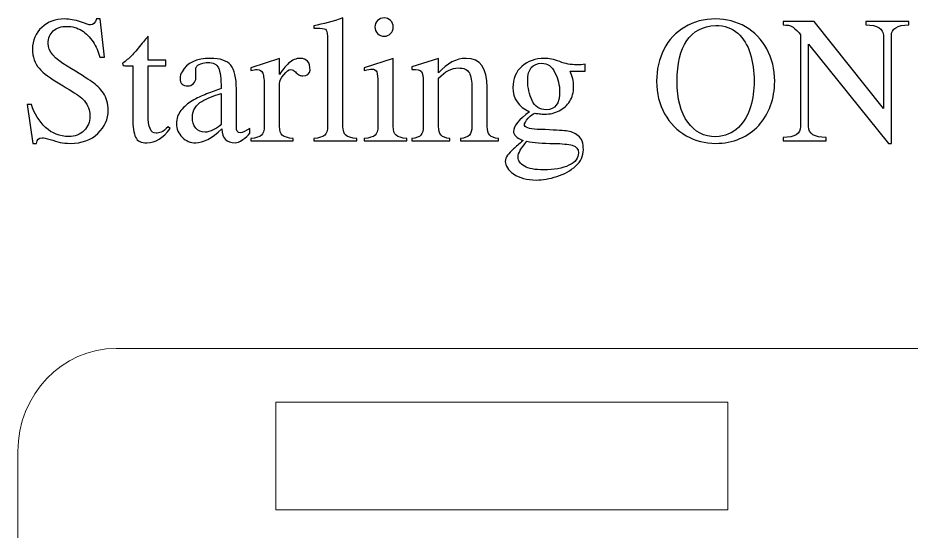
# Model space of a CAD drawing. Header units: inches. Extents: x -3.38 to 3.4, y -1.34 to 5.52.
# Drawn here: x -3.383 to -1.749, y 4.577 to 5.516 of the extents above; entities that cross this region are included whole.
import ezdxf

# ---------------------------------------------------------------- set-up
doc = ezdxf.new("R2010")
doc.units = ezdxf.units.IN
doc.header["$MEASUREMENT"] = 0
doc.layers.add('Layer 1', color=7, linetype='Continuous')

msp = doc.modelspace()

# ---------------------------------------------------------------- linework, layer by layer
at = {"layer": 'Layer 1', "lineweight": 5}
msp.add_lwpolyline([(-2.911, 4.6159), (-2.0842, 4.6159), (-2.0842, 4.8127), (-2.911, 4.8127), (-2.911, 4.6159)], close=True, dxfattribs=at)
at = {"layer": 'Layer 1'}
for points, knots in [([(-3.3661, 5.357), (-3.3661, 5.357), (-3.3587, 5.357), (-3.3587, 5.357), (-3.3587, 5.357), (-3.3532, 5.3403), (-3.3446, 5.3263), (-3.3327, 5.3152), (-3.3327, 5.3152), (-3.3209, 5.3041), (-3.3067, 5.2985), (-3.2901, 5.2985), (-3.2901, 5.2985), (-3.279, 5.2985), (-3.2698, 5.3021), (-3.2624, 5.3092), (-3.2624, 5.3092), (-3.2552, 5.3163), (-3.2515, 5.3251), (-3.2515, 5.3355), (-3.2515, 5.3355), (-3.2515, 5.3396), (-3.2521, 5.3436), (-3.2531, 5.3475), (-3.2531, 5.3475), (-3.256, 5.3574), (-3.2614, 5.3653), (-3.2694, 5.3712), (-3.2694, 5.3712), (-3.2773, 5.3771), (-3.2897, 5.385), (-3.3067, 5.3948), (-3.3067, 5.3948), (-3.3237, 5.4047), (-3.3363, 5.4142), (-3.3444, 5.4233), (-3.3444, 5.4233), (-3.3525, 5.4325), (-3.3566, 5.4442), (-3.3566, 5.4584), (-3.3566, 5.4584), (-3.3566, 5.4746), (-3.351, 5.4878), (-3.3398, 5.4981), (-3.3398, 5.4981), (-3.3286, 5.5083), (-3.3147, 5.5135), (-3.2981, 5.5135), (-3.2981, 5.5135), (-3.2888, 5.5135), (-3.279, 5.5117), (-3.2687, 5.508), (-3.2687, 5.508), (-3.2584, 5.5044), (-3.2523, 5.5026), (-3.2506, 5.5026), (-3.2506, 5.5026), (-3.2456, 5.5026), (-3.2419, 5.5062), (-3.2396, 5.5135), (-3.2396, 5.5135), (-3.2396, 5.5135), (-3.2326, 5.5135), (-3.2326, 5.5135), (-3.2326, 5.5135), (-3.2326, 5.5135), (-3.225, 5.4435), (-3.225, 5.4435), (-3.225, 5.4435), (-3.225, 5.4435), (-3.2336, 5.4435), (-3.2336, 5.4435), (-3.2336, 5.4435), (-3.236, 5.4538), (-3.2401, 5.4632), (-3.2458, 5.4718), (-3.2458, 5.4718), (-3.2515, 5.4805), (-3.2584, 5.4874), (-3.2666, 5.4924), (-3.2666, 5.4924), (-3.2747, 5.4975), (-3.2837, 5.5), (-3.2935, 5.5), (-3.2935, 5.5), (-3.3039, 5.5), (-3.3124, 5.4973), (-3.3186, 5.4918), (-3.3186, 5.4918), (-3.3249, 5.4863), (-3.3281, 5.4785), (-3.3281, 5.4685), (-3.3281, 5.4685), (-3.3281, 5.4546), (-3.3164, 5.4408), (-3.293, 5.427), (-3.293, 5.427), (-3.2712, 5.4138), (-3.2562, 5.4043), (-3.248, 5.3988), (-3.248, 5.3988), (-3.2399, 5.3933), (-3.2329, 5.3863), (-3.2269, 5.3778), (-3.2269, 5.3778), (-3.221, 5.3693), (-3.2181, 5.3589), (-3.2181, 5.3466), (-3.2181, 5.3466), (-3.2181, 5.3303), (-3.2244, 5.3163), (-3.2369, 5.3042), (-3.2369, 5.3042), (-3.2494, 5.2921), (-3.2664, 5.286), (-3.2876, 5.286), (-3.2876, 5.286), (-3.2944, 5.286), (-3.3005, 5.2867), (-3.3059, 5.2879), (-3.3059, 5.2879), (-3.3112, 5.2893), (-3.3174, 5.291), (-3.3243, 5.2932), (-3.3243, 5.2932), (-3.3313, 5.2953), (-3.3362, 5.2964), (-3.3391, 5.2964), (-3.3391, 5.2964), (-3.345, 5.2964), (-3.3484, 5.293), (-3.3491, 5.286), (-3.3491, 5.286), (-3.3491, 5.286), (-3.3561, 5.286), (-3.3561, 5.286), (-3.3561, 5.286), (-3.3561, 5.286), (-3.3661, 5.357), (-3.3661, 5.357)], [0, 0, 0, 0, 0.028571, 0.028571, 0.028571, 0.028571, 0.057143, 0.057143, 0.057143, 0.057143, 0.085714, 0.085714, 0.085714, 0.085714, 0.114286, 0.114286, 0.114286, 0.114286, 0.142857, 0.142857, 0.142857, 0.142857, 0.171429, 0.171429, 0.171429, 0.171429, 0.2, 0.2, 0.2, 0.2, 0.228571, 0.228571, 0.228571, 0.228571, 0.257143, 0.257143, 0.257143, 0.257143, 0.285714, 0.285714, 0.285714, 0.285714, 0.314286, 0.314286, 0.314286, 0.314286, 0.342857, 0.342857, 0.342857, 0.342857, 0.371429, 0.371429, 0.371429, 0.371429, 0.4, 0.4, 0.4, 0.4, 0.428571, 0.428571, 0.428571, 0.428571, 0.457143, 0.457143, 0.457143, 0.457143, 0.485714, 0.485714, 0.485714, 0.485714, 0.514286, 0.514286, 0.514286, 0.514286, 0.542857, 0.542857, 0.542857, 0.542857, 0.571429, 0.571429, 0.571429, 0.571429, 0.6, 0.6, 0.6, 0.6, 0.628571, 0.628571, 0.628571, 0.628571, 0.657143, 0.657143, 0.657143, 0.657143, 0.685714, 0.685714, 0.685714, 0.685714, 0.714286, 0.714286, 0.714286, 0.714286, 0.742857, 0.742857, 0.742857, 0.742857, 0.771429, 0.771429, 0.771429, 0.771429, 0.8, 0.8, 0.8, 0.8, 0.828571, 0.828571, 0.828571, 0.828571, 0.857143, 0.857143, 0.857143, 0.857143, 0.885714, 0.885714, 0.885714, 0.885714, 0.914286, 0.914286, 0.914286, 0.914286, 0.942857, 0.942857, 0.942857, 0.942857, 0.971429, 0.971429, 0.971429, 0.971429, 1, 1, 1, 1]), ([(-2.8165, 5.4756), (-2.8165, 5.4851), (-2.8173, 5.491), (-2.8189, 5.4933), (-2.8189, 5.4933), (-2.8204, 5.4954), (-2.8243, 5.4966), (-2.8305, 5.4966), (-2.8305, 5.4966), (-2.8305, 5.4966), (-2.842, 5.4966), (-2.842, 5.4966), (-2.842, 5.4966), (-2.842, 5.4966), (-2.842, 5.501), (-2.842, 5.501), (-2.842, 5.501), (-2.8249, 5.5043), (-2.8071, 5.5091), (-2.7884, 5.5155), (-2.7884, 5.5155), (-2.7884, 5.5155), (-2.7884, 5.317), (-2.7884, 5.317), (-2.7884, 5.317), (-2.7884, 5.3095), (-2.7867, 5.3042), (-2.7833, 5.3009), (-2.7833, 5.3009), (-2.7798, 5.2978), (-2.773, 5.2958), (-2.763, 5.295), (-2.763, 5.295), (-2.763, 5.295), (-2.763, 5.2905), (-2.763, 5.2905), (-2.763, 5.2905), (-2.763, 5.2905), (-2.842, 5.2905), (-2.842, 5.2905), (-2.842, 5.2905), (-2.842, 5.2905), (-2.842, 5.295), (-2.842, 5.295), (-2.842, 5.295), (-2.832, 5.2958), (-2.8253, 5.2978), (-2.8218, 5.3009), (-2.8218, 5.3009), (-2.8183, 5.3042), (-2.8165, 5.3095), (-2.8165, 5.317), (-2.8165, 5.317), (-2.8165, 5.317), (-2.8165, 5.4756), (-2.8165, 5.4756)], [0, 0, 0, 0, 0.071429, 0.071429, 0.071429, 0.071429, 0.142857, 0.142857, 0.142857, 0.142857, 0.214286, 0.214286, 0.214286, 0.214286, 0.285714, 0.285714, 0.285714, 0.285714, 0.357143, 0.357143, 0.357143, 0.357143, 0.428571, 0.428571, 0.428571, 0.428571, 0.5, 0.5, 0.5, 0.5, 0.571429, 0.571429, 0.571429, 0.571429, 0.642857, 0.642857, 0.642857, 0.642857, 0.714286, 0.714286, 0.714286, 0.714286, 0.785714, 0.785714, 0.785714, 0.785714, 0.857143, 0.857143, 0.857143, 0.857143, 0.928571, 0.928571, 0.928571, 0.928571, 1, 1, 1, 1]), ([(-2.7299, 5.4985), (-2.7299, 5.5033), (-2.7283, 5.5073), (-2.725, 5.5106), (-2.725, 5.5106), (-2.7217, 5.5138), (-2.7177, 5.5155), (-2.7129, 5.5155), (-2.7129, 5.5155), (-2.7084, 5.5155), (-2.7045, 5.5138), (-2.7013, 5.5106), (-2.7013, 5.5106), (-2.698, 5.5073), (-2.6964, 5.5033), (-2.6964, 5.4985), (-2.6964, 5.4985), (-2.6964, 5.4939), (-2.698, 5.49), (-2.7013, 5.4868), (-2.7013, 5.4868), (-2.7045, 5.4836), (-2.7084, 5.482), (-2.7129, 5.482), (-2.7129, 5.482), (-2.7177, 5.482), (-2.7217, 5.4837), (-2.725, 5.4868), (-2.725, 5.4868), (-2.7283, 5.4901), (-2.7299, 5.494), (-2.7299, 5.4985)], [0, 0, 0, 0, 0.125, 0.125, 0.125, 0.125, 0.25, 0.25, 0.25, 0.25, 0.375, 0.375, 0.375, 0.375, 0.5, 0.5, 0.5, 0.5, 0.625, 0.625, 0.625, 0.625, 0.75, 0.75, 0.75, 0.75, 0.875, 0.875, 0.875, 0.875, 1, 1, 1, 1]), ([(-1.9983, 5.3995), (-1.9983, 5.3836), (-2.0008, 5.3688), (-2.0059, 5.355), (-2.0059, 5.355), (-2.0109, 5.3412), (-2.0182, 5.3292), (-2.0276, 5.3188), (-2.0276, 5.3188), (-2.0371, 5.3085), (-2.0486, 5.3004), (-2.062, 5.2947), (-2.062, 5.2947), (-2.0754, 5.2889), (-2.0902, 5.286), (-2.1063, 5.286), (-2.1063, 5.286), (-2.1256, 5.286), (-2.1435, 5.2907), (-2.1602, 5.3001), (-2.1602, 5.3001), (-2.1768, 5.3095), (-2.1899, 5.3228), (-2.1997, 5.34), (-2.1997, 5.34), (-2.2094, 5.3573), (-2.2144, 5.3771), (-2.2144, 5.3995), (-2.2144, 5.3995), (-2.2144, 5.4211), (-2.2099, 5.4405), (-2.201, 5.4579), (-2.201, 5.4579), (-2.1921, 5.4753), (-2.1794, 5.4889), (-2.163, 5.4988), (-2.163, 5.4988), (-2.1466, 5.5086), (-2.1277, 5.5135), (-2.1063, 5.5135), (-2.1063, 5.5135), (-2.0864, 5.5135), (-2.0683, 5.5088), (-2.0518, 5.4992), (-2.0518, 5.4992), (-2.0354, 5.4896), (-2.0223, 5.4762), (-2.0127, 5.4588), (-2.0127, 5.4588), (-2.0031, 5.4414), (-1.9983, 5.4217), (-1.9983, 5.3995)], [0, 0, 0, 0, 0.076923, 0.076923, 0.076923, 0.076923, 0.153846, 0.153846, 0.153846, 0.153846, 0.230769, 0.230769, 0.230769, 0.230769, 0.307692, 0.307692, 0.307692, 0.307692, 0.384615, 0.384615, 0.384615, 0.384615, 0.461538, 0.461538, 0.461538, 0.461538, 0.538462, 0.538462, 0.538462, 0.538462, 0.615385, 0.615385, 0.615385, 0.615385, 0.692308, 0.692308, 0.692308, 0.692308, 0.769231, 0.769231, 0.769231, 0.769231, 0.846154, 0.846154, 0.846154, 0.846154, 0.923077, 0.923077, 0.923077, 0.923077, 1, 1, 1, 1]), ([(-2.1769, 5.3995), (-2.1769, 5.3675), (-2.1704, 5.3426), (-2.1574, 5.3248), (-2.1574, 5.3248), (-2.1445, 5.3068), (-2.1274, 5.2979), (-2.1063, 5.2979), (-2.1063, 5.2979), (-2.0891, 5.2992), (-2.0753, 5.3049), (-2.0647, 5.3153), (-2.0647, 5.3153), (-2.0542, 5.3256), (-2.0468, 5.3382), (-2.0424, 5.3531), (-2.0424, 5.3531), (-2.038, 5.368), (-2.0359, 5.3835), (-2.0359, 5.3995), (-2.0359, 5.3995), (-2.0359, 5.4179), (-2.0383, 5.4348), (-2.043, 5.4503), (-2.043, 5.4503), (-2.0478, 5.4657), (-2.0554, 5.4781), (-2.0659, 5.4875), (-2.0659, 5.4875), (-2.0765, 5.4968), (-2.0899, 5.5016), (-2.1063, 5.5016), (-2.1063, 5.5016), (-2.1534, 5.4987), (-2.1769, 5.4646), (-2.1769, 5.3995)], [0, 0, 0, 0, 0.111111, 0.111111, 0.111111, 0.111111, 0.222222, 0.222222, 0.222222, 0.222222, 0.333333, 0.333333, 0.333333, 0.333333, 0.444444, 0.444444, 0.444444, 0.444444, 0.555556, 0.555556, 0.555556, 0.555556, 0.666667, 0.666667, 0.666667, 0.666667, 0.777778, 0.777778, 0.777778, 0.777778, 0.888889, 0.888889, 0.888889, 0.888889, 1, 1, 1, 1]), ([(-1.7848, 5.286), (-1.7848, 5.286), (-1.7898, 5.286), (-1.7898, 5.286), (-1.7898, 5.286), (-1.7898, 5.286), (-1.9363, 5.4676), (-1.9363, 5.4676), (-1.9363, 5.4676), (-1.9363, 5.4676), (-1.9363, 5.3169), (-1.9363, 5.3169), (-1.9363, 5.3169), (-1.9363, 5.3036), (-1.9256, 5.2969), (-1.9043, 5.2969), (-1.9043, 5.2969), (-1.9043, 5.2969), (-1.9043, 5.2905), (-1.9043, 5.2905), (-1.9043, 5.2905), (-1.9043, 5.2905), (-1.9829, 5.2905), (-1.9829, 5.2905), (-1.9829, 5.2905), (-1.9829, 5.2905), (-1.9829, 5.2969), (-1.9829, 5.2969), (-1.9829, 5.2969), (-1.9615, 5.2969), (-1.9509, 5.3036), (-1.9509, 5.3169), (-1.9509, 5.3169), (-1.9509, 5.3169), (-1.9509, 5.4845), (-1.9509, 5.4845), (-1.9509, 5.4845), (-1.9509, 5.4845), (-1.9534, 5.4881), (-1.9534, 5.4881), (-1.9534, 5.4881), (-1.9592, 5.4943), (-1.9637, 5.4983), (-1.9668, 5.5), (-1.9668, 5.5), (-1.9699, 5.5018), (-1.9753, 5.5026), (-1.9829, 5.5026), (-1.9829, 5.5026), (-1.9829, 5.5026), (-1.9829, 5.509), (-1.9829, 5.509), (-1.9829, 5.509), (-1.9829, 5.509), (-1.9263, 5.509), (-1.9263, 5.509), (-1.9263, 5.509), (-1.9263, 5.509), (-1.7994, 5.3499), (-1.7994, 5.3499), (-1.7994, 5.3499), (-1.7994, 5.3499), (-1.7994, 5.4826), (-1.7994, 5.4826), (-1.7994, 5.4826), (-1.7994, 5.4959), (-1.81, 5.5026), (-1.8314, 5.5026), (-1.8314, 5.5026), (-1.8314, 5.5026), (-1.8314, 5.509), (-1.8314, 5.509), (-1.8314, 5.509), (-1.8314, 5.509), (-1.7528, 5.509), (-1.7528, 5.509), (-1.7528, 5.509), (-1.7528, 5.509), (-1.7528, 5.5026), (-1.7528, 5.5026), (-1.7528, 5.5026), (-1.7741, 5.5026), (-1.7848, 5.4959), (-1.7848, 5.4826), (-1.7848, 5.4826), (-1.7848, 5.4826), (-1.7848, 5.286), (-1.7848, 5.286)], [0, 0, 0, 0, 0.045455, 0.045455, 0.045455, 0.045455, 0.090909, 0.090909, 0.090909, 0.090909, 0.136364, 0.136364, 0.136364, 0.136364, 0.181818, 0.181818, 0.181818, 0.181818, 0.227273, 0.227273, 0.227273, 0.227273, 0.272727, 0.272727, 0.272727, 0.272727, 0.318182, 0.318182, 0.318182, 0.318182, 0.363636, 0.363636, 0.363636, 0.363636, 0.409091, 0.409091, 0.409091, 0.409091, 0.454545, 0.454545, 0.454545, 0.454545, 0.5, 0.5, 0.5, 0.5, 0.545455, 0.545455, 0.545455, 0.545455, 0.590909, 0.590909, 0.590909, 0.590909, 0.636364, 0.636364, 0.636364, 0.636364, 0.681818, 0.681818, 0.681818, 0.681818, 0.727273, 0.727273, 0.727273, 0.727273, 0.772727, 0.772727, 0.772727, 0.772727, 0.818182, 0.818182, 0.818182, 0.818182, 0.863636, 0.863636, 0.863636, 0.863636, 0.909091, 0.909091, 0.909091, 0.909091, 0.954545, 0.954545, 0.954545, 0.954545, 1, 1, 1, 1]), ([(-3.1451, 5.3385), (-3.1451, 5.3158), (-3.1403, 5.3045), (-3.1306, 5.3045), (-3.1306, 5.3045), (-3.1274, 5.3045), (-3.1242, 5.3052), (-3.1212, 5.3065), (-3.1212, 5.3065), (-3.1174, 5.3079), (-3.1132, 5.3113), (-3.1086, 5.3165), (-3.1086, 5.3165), (-3.1086, 5.3165), (-3.1046, 5.313), (-3.1046, 5.313), (-3.1046, 5.313), (-3.1177, 5.2957), (-3.1319, 5.287), (-3.1471, 5.287), (-3.1471, 5.287), (-3.1577, 5.287), (-3.1647, 5.2904), (-3.168, 5.2972), (-3.168, 5.2972), (-3.1714, 5.3039), (-3.1731, 5.3158), (-3.1731, 5.333), (-3.1731, 5.333), (-3.1731, 5.333), (-3.1731, 5.4279), (-3.1731, 5.4279), (-3.1731, 5.4279), (-3.1731, 5.4279), (-3.1831, 5.4279), (-3.1831, 5.4279), (-3.1831, 5.4279), (-3.187, 5.4279), (-3.1894, 5.4281), (-3.1904, 5.4285), (-3.1904, 5.4285), (-3.1912, 5.4289), (-3.1917, 5.4303), (-3.1917, 5.4324), (-3.1917, 5.4324), (-3.1857, 5.4368), (-3.1804, 5.4413), (-3.1755, 5.4463), (-3.1755, 5.4463), (-3.1707, 5.4511), (-3.1649, 5.4578), (-3.1581, 5.4662), (-3.1581, 5.4662), (-3.1514, 5.4745), (-3.1469, 5.4798), (-3.1451, 5.482), (-3.1451, 5.482), (-3.1451, 5.482), (-3.1451, 5.4384), (-3.1451, 5.4384), (-3.1451, 5.4384), (-3.1451, 5.4384), (-3.1126, 5.4384), (-3.1126, 5.4384), (-3.1126, 5.4384), (-3.1126, 5.4384), (-3.1126, 5.4279), (-3.1126, 5.4279), (-3.1126, 5.4279), (-3.1126, 5.4279), (-3.1451, 5.4279), (-3.1451, 5.4279), (-3.1451, 5.4279), (-3.1451, 5.4279), (-3.1451, 5.3385), (-3.1451, 5.3385)], [0, 0, 0, 0, 0.052632, 0.052632, 0.052632, 0.052632, 0.105263, 0.105263, 0.105263, 0.105263, 0.157895, 0.157895, 0.157895, 0.157895, 0.210526, 0.210526, 0.210526, 0.210526, 0.263158, 0.263158, 0.263158, 0.263158, 0.315789, 0.315789, 0.315789, 0.315789, 0.368421, 0.368421, 0.368421, 0.368421, 0.421053, 0.421053, 0.421053, 0.421053, 0.473684, 0.473684, 0.473684, 0.473684, 0.526316, 0.526316, 0.526316, 0.526316, 0.578947, 0.578947, 0.578947, 0.578947, 0.631579, 0.631579, 0.631579, 0.631579, 0.684211, 0.684211, 0.684211, 0.684211, 0.736842, 0.736842, 0.736842, 0.736842, 0.789474, 0.789474, 0.789474, 0.789474, 0.842105, 0.842105, 0.842105, 0.842105, 0.894737, 0.894737, 0.894737, 0.894737, 0.947368, 0.947368, 0.947368, 0.947368, 1, 1, 1, 1]), ([(-2.9835, 5.316), (-2.9835, 5.309), (-2.9812, 5.3055), (-2.9764, 5.3055), (-2.9764, 5.3055), (-2.9719, 5.3055), (-2.9661, 5.3082), (-2.959, 5.3134), (-2.959, 5.3134), (-2.959, 5.3134), (-2.959, 5.3046), (-2.959, 5.3046), (-2.959, 5.3046), (-2.9622, 5.3008), (-2.9664, 5.2968), (-2.9719, 5.2929), (-2.9719, 5.2929), (-2.9773, 5.289), (-2.982, 5.287), (-2.986, 5.287), (-2.986, 5.287), (-3.0014, 5.287), (-3.0094, 5.2955), (-3.01, 5.3125), (-3.01, 5.3125), (-3.0284, 5.2955), (-3.0444, 5.287), (-3.058, 5.287), (-3.058, 5.287), (-3.0677, 5.287), (-3.0759, 5.2904), (-3.0828, 5.2973), (-3.0828, 5.2973), (-3.0896, 5.3041), (-3.093, 5.3123), (-3.093, 5.322), (-3.093, 5.322), (-3.093, 5.3313), (-3.0904, 5.3393), (-3.0849, 5.3463), (-3.0849, 5.3463), (-3.0794, 5.3533), (-3.0725, 5.3592), (-3.0643, 5.3639), (-3.0643, 5.3639), (-3.0559, 5.3687), (-3.0472, 5.3728), (-3.0379, 5.3764), (-3.0379, 5.3764), (-3.0286, 5.3799), (-3.0199, 5.3833), (-3.0115, 5.3865), (-3.0115, 5.3865), (-3.0115, 5.4047), (-3.0131, 5.4172), (-3.0162, 5.4239), (-3.0162, 5.4239), (-3.0193, 5.4307), (-3.0257, 5.4341), (-3.0356, 5.4341), (-3.0356, 5.4341), (-3.0396, 5.4341), (-3.0439, 5.4333), (-3.0483, 5.4317), (-3.0483, 5.4317), (-3.0527, 5.4301), (-3.0556, 5.4278), (-3.057, 5.425), (-3.057, 5.425), (-3.0577, 5.4241), (-3.058, 5.4221), (-3.058, 5.419), (-3.058, 5.419), (-3.058, 5.4178), (-3.0579, 5.4156), (-3.0578, 5.4126), (-3.0578, 5.4126), (-3.0576, 5.4096), (-3.0575, 5.4072), (-3.0575, 5.4055), (-3.0575, 5.4055), (-3.0575, 5.4018), (-3.059, 5.3984), (-3.062, 5.3954), (-3.062, 5.3954), (-3.0649, 5.3924), (-3.0684, 5.391), (-3.0721, 5.391), (-3.0721, 5.391), (-3.0817, 5.391), (-3.0864, 5.3955), (-3.0864, 5.4045), (-3.0864, 5.4045), (-3.0864, 5.4092), (-3.0854, 5.4133), (-3.083, 5.417), (-3.083, 5.417), (-3.0743, 5.4333), (-3.0569, 5.4415), (-3.031, 5.4415), (-3.031, 5.4415), (-3.013, 5.4415), (-3.0006, 5.4373), (-2.9938, 5.429), (-2.9938, 5.429), (-2.9869, 5.4207), (-2.9835, 5.4062), (-2.9835, 5.3855), (-2.9835, 5.3855), (-2.9835, 5.3855), (-2.9835, 5.316), (-2.9835, 5.316)], [0, 0, 0, 0, 0.035714, 0.035714, 0.035714, 0.035714, 0.071429, 0.071429, 0.071429, 0.071429, 0.107143, 0.107143, 0.107143, 0.107143, 0.142857, 0.142857, 0.142857, 0.142857, 0.178571, 0.178571, 0.178571, 0.178571, 0.214286, 0.214286, 0.214286, 0.214286, 0.25, 0.25, 0.25, 0.25, 0.285714, 0.285714, 0.285714, 0.285714, 0.321429, 0.321429, 0.321429, 0.321429, 0.357143, 0.357143, 0.357143, 0.357143, 0.392857, 0.392857, 0.392857, 0.392857, 0.428571, 0.428571, 0.428571, 0.428571, 0.464286, 0.464286, 0.464286, 0.464286, 0.5, 0.5, 0.5, 0.5, 0.535714, 0.535714, 0.535714, 0.535714, 0.571429, 0.571429, 0.571429, 0.571429, 0.607143, 0.607143, 0.607143, 0.607143, 0.642857, 0.642857, 0.642857, 0.642857, 0.678571, 0.678571, 0.678571, 0.678571, 0.714286, 0.714286, 0.714286, 0.714286, 0.75, 0.75, 0.75, 0.75, 0.785714, 0.785714, 0.785714, 0.785714, 0.821429, 0.821429, 0.821429, 0.821429, 0.857143, 0.857143, 0.857143, 0.857143, 0.892857, 0.892857, 0.892857, 0.892857, 0.928571, 0.928571, 0.928571, 0.928571, 0.964286, 0.964286, 0.964286, 0.964286, 1, 1, 1, 1]), ([(-2.9325, 5.389), (-2.9325, 5.4013), (-2.9334, 5.4096), (-2.9353, 5.4142), (-2.9353, 5.4142), (-2.9371, 5.4188), (-2.9405, 5.421), (-2.9456, 5.421), (-2.9456, 5.421), (-2.9493, 5.421), (-2.9531, 5.4203), (-2.957, 5.419), (-2.957, 5.419), (-2.957, 5.419), (-2.957, 5.4241), (-2.957, 5.4241), (-2.957, 5.4241), (-2.957, 5.4241), (-2.9045, 5.4415), (-2.9045, 5.4415), (-2.9045, 5.4415), (-2.9045, 5.4415), (-2.9045, 5.412), (-2.9045, 5.412), (-2.9045, 5.412), (-2.8999, 5.4195), (-2.8944, 5.4263), (-2.8878, 5.4324), (-2.8878, 5.4324), (-2.8811, 5.4385), (-2.8742, 5.4415), (-2.8669, 5.4415), (-2.8669, 5.4415), (-2.8547, 5.4415), (-2.8485, 5.4343), (-2.8485, 5.42), (-2.8485, 5.42), (-2.8495, 5.413), (-2.8539, 5.4095), (-2.8619, 5.4095), (-2.8619, 5.4095), (-2.8644, 5.4095), (-2.8665, 5.41), (-2.8681, 5.4108), (-2.8681, 5.4108), (-2.8697, 5.4118), (-2.8716, 5.4133), (-2.8739, 5.4153), (-2.8739, 5.4153), (-2.8762, 5.4174), (-2.8779, 5.4188), (-2.8793, 5.4198), (-2.8793, 5.4198), (-2.8806, 5.4206), (-2.8822, 5.421), (-2.884, 5.421), (-2.884, 5.421), (-2.8873, 5.421), (-2.8915, 5.4178), (-2.8967, 5.4116), (-2.8967, 5.4116), (-2.9019, 5.4053), (-2.9045, 5.3999), (-2.9045, 5.3955), (-2.9045, 5.3955), (-2.9045, 5.3955), (-2.9045, 5.317), (-2.9045, 5.317), (-2.9045, 5.317), (-2.9045, 5.3095), (-2.9028, 5.3042), (-2.8994, 5.3009), (-2.8994, 5.3009), (-2.8959, 5.2978), (-2.8893, 5.2958), (-2.8795, 5.295), (-2.8795, 5.295), (-2.8795, 5.295), (-2.8795, 5.2905), (-2.8795, 5.2905), (-2.8795, 5.2905), (-2.8795, 5.2905), (-2.957, 5.2905), (-2.957, 5.2905), (-2.957, 5.2905), (-2.957, 5.2905), (-2.957, 5.295), (-2.957, 5.295), (-2.957, 5.295), (-2.9475, 5.2958), (-2.9411, 5.2978), (-2.9377, 5.3009), (-2.9377, 5.3009), (-2.9343, 5.3042), (-2.9325, 5.3095), (-2.9325, 5.317), (-2.9325, 5.317), (-2.9325, 5.317), (-2.9325, 5.389), (-2.9325, 5.389)], [0, 0, 0, 0, 0.04, 0.04, 0.04, 0.04, 0.08, 0.08, 0.08, 0.08, 0.12, 0.12, 0.12, 0.12, 0.16, 0.16, 0.16, 0.16, 0.2, 0.2, 0.2, 0.2, 0.24, 0.24, 0.24, 0.24, 0.28, 0.28, 0.28, 0.28, 0.32, 0.32, 0.32, 0.32, 0.36, 0.36, 0.36, 0.36, 0.4, 0.4, 0.4, 0.4, 0.44, 0.44, 0.44, 0.44, 0.48, 0.48, 0.48, 0.48, 0.52, 0.52, 0.52, 0.52, 0.56, 0.56, 0.56, 0.56, 0.6, 0.6, 0.6, 0.6, 0.64, 0.64, 0.64, 0.64, 0.68, 0.68, 0.68, 0.68, 0.72, 0.72, 0.72, 0.72, 0.76, 0.76, 0.76, 0.76, 0.8, 0.8, 0.8, 0.8, 0.84, 0.84, 0.84, 0.84, 0.88, 0.88, 0.88, 0.88, 0.92, 0.92, 0.92, 0.92, 0.96, 0.96, 0.96, 0.96, 1, 1, 1, 1]), ([(-2.7244, 5.3969), (-2.7244, 5.4065), (-2.7252, 5.413), (-2.7266, 5.4166), (-2.7266, 5.4166), (-2.728, 5.4202), (-2.7309, 5.422), (-2.7354, 5.422), (-2.7354, 5.422), (-2.738, 5.422), (-2.7427, 5.4212), (-2.7494, 5.4195), (-2.7494, 5.4195), (-2.7494, 5.4195), (-2.7494, 5.4241), (-2.7494, 5.4241), (-2.7494, 5.4241), (-2.7494, 5.4241), (-2.6964, 5.4415), (-2.6964, 5.4415), (-2.6964, 5.4415), (-2.6964, 5.4415), (-2.6964, 5.317), (-2.6964, 5.317), (-2.6964, 5.317), (-2.6964, 5.3095), (-2.6946, 5.3042), (-2.6912, 5.3009), (-2.6912, 5.3009), (-2.6877, 5.2978), (-2.6811, 5.2958), (-2.6714, 5.295), (-2.6714, 5.295), (-2.6714, 5.295), (-2.6714, 5.2905), (-2.6714, 5.2905), (-2.6714, 5.2905), (-2.6714, 5.2905), (-2.7494, 5.2905), (-2.7494, 5.2905), (-2.7494, 5.2905), (-2.7494, 5.2905), (-2.7494, 5.295), (-2.7494, 5.295), (-2.7494, 5.295), (-2.7397, 5.2958), (-2.7331, 5.2978), (-2.7296, 5.3009), (-2.7296, 5.3009), (-2.7262, 5.3042), (-2.7244, 5.3095), (-2.7244, 5.317), (-2.7244, 5.317), (-2.7244, 5.317), (-2.7244, 5.3969), (-2.7244, 5.3969)], [0, 0, 0, 0, 0.071429, 0.071429, 0.071429, 0.071429, 0.142857, 0.142857, 0.142857, 0.142857, 0.214286, 0.214286, 0.214286, 0.214286, 0.285714, 0.285714, 0.285714, 0.285714, 0.357143, 0.357143, 0.357143, 0.357143, 0.428571, 0.428571, 0.428571, 0.428571, 0.5, 0.5, 0.5, 0.5, 0.571429, 0.571429, 0.571429, 0.571429, 0.642857, 0.642857, 0.642857, 0.642857, 0.714286, 0.714286, 0.714286, 0.714286, 0.785714, 0.785714, 0.785714, 0.785714, 0.857143, 0.857143, 0.857143, 0.857143, 0.928571, 0.928571, 0.928571, 0.928571, 1, 1, 1, 1]), ([(-2.6414, 5.3975), (-2.6414, 5.4081), (-2.6425, 5.4148), (-2.6448, 5.4174), (-2.6448, 5.4174), (-2.647, 5.4201), (-2.6529, 5.4214), (-2.6624, 5.4214), (-2.6624, 5.4214), (-2.6624, 5.4214), (-2.6624, 5.426), (-2.6624, 5.426), (-2.6624, 5.426), (-2.6624, 5.426), (-2.6134, 5.4415), (-2.6134, 5.4415), (-2.6134, 5.4415), (-2.6134, 5.4415), (-2.6134, 5.415), (-2.6134, 5.415), (-2.6134, 5.415), (-2.5977, 5.4327), (-2.5809, 5.4415), (-2.5628, 5.4415), (-2.5628, 5.4415), (-2.5372, 5.4415), (-2.5244, 5.4238), (-2.5244, 5.3885), (-2.5244, 5.3885), (-2.5244, 5.3885), (-2.5244, 5.317), (-2.5244, 5.317), (-2.5244, 5.317), (-2.5244, 5.3097), (-2.5229, 5.3043), (-2.5199, 5.3011), (-2.5199, 5.3011), (-2.5169, 5.2978), (-2.5115, 5.2958), (-2.5039, 5.295), (-2.5039, 5.295), (-2.5039, 5.295), (-2.5039, 5.2905), (-2.5039, 5.2905), (-2.5039, 5.2905), (-2.5039, 5.2905), (-2.5734, 5.2905), (-2.5734, 5.2905), (-2.5734, 5.2905), (-2.5734, 5.2905), (-2.5734, 5.295), (-2.5734, 5.295), (-2.5734, 5.295), (-2.5654, 5.2958), (-2.5599, 5.2978), (-2.5569, 5.3011), (-2.5569, 5.3011), (-2.5539, 5.3043), (-2.5524, 5.3097), (-2.5524, 5.317), (-2.5524, 5.317), (-2.5524, 5.317), (-2.5524, 5.388), (-2.5524, 5.388), (-2.5524, 5.388), (-2.5524, 5.3997), (-2.5539, 5.4086), (-2.5571, 5.4148), (-2.5571, 5.4148), (-2.5603, 5.4209), (-2.567, 5.424), (-2.5774, 5.424), (-2.5774, 5.424), (-2.5894, 5.424), (-2.6014, 5.4177), (-2.6134, 5.405), (-2.6134, 5.405), (-2.6134, 5.405), (-2.6134, 5.317), (-2.6134, 5.317), (-2.6134, 5.317), (-2.6134, 5.3097), (-2.6119, 5.3043), (-2.6089, 5.3011), (-2.6089, 5.3011), (-2.6059, 5.2978), (-2.6005, 5.2958), (-2.5929, 5.295), (-2.5929, 5.295), (-2.5929, 5.295), (-2.5929, 5.2905), (-2.5929, 5.2905), (-2.5929, 5.2905), (-2.5929, 5.2905), (-2.6624, 5.2905), (-2.6624, 5.2905), (-2.6624, 5.2905), (-2.6624, 5.2905), (-2.6624, 5.295), (-2.6624, 5.295), (-2.6624, 5.295), (-2.6544, 5.2958), (-2.6489, 5.2978), (-2.6459, 5.3011), (-2.6459, 5.3011), (-2.6429, 5.3043), (-2.6414, 5.3097), (-2.6414, 5.317), (-2.6414, 5.317), (-2.6414, 5.317), (-2.6414, 5.3975), (-2.6414, 5.3975)], [0, 0, 0, 0, 0.035714, 0.035714, 0.035714, 0.035714, 0.071429, 0.071429, 0.071429, 0.071429, 0.107143, 0.107143, 0.107143, 0.107143, 0.142857, 0.142857, 0.142857, 0.142857, 0.178571, 0.178571, 0.178571, 0.178571, 0.214286, 0.214286, 0.214286, 0.214286, 0.25, 0.25, 0.25, 0.25, 0.285714, 0.285714, 0.285714, 0.285714, 0.321429, 0.321429, 0.321429, 0.321429, 0.357143, 0.357143, 0.357143, 0.357143, 0.392857, 0.392857, 0.392857, 0.392857, 0.428571, 0.428571, 0.428571, 0.428571, 0.464286, 0.464286, 0.464286, 0.464286, 0.5, 0.5, 0.5, 0.5, 0.535714, 0.535714, 0.535714, 0.535714, 0.571429, 0.571429, 0.571429, 0.571429, 0.607143, 0.607143, 0.607143, 0.607143, 0.642857, 0.642857, 0.642857, 0.642857, 0.678571, 0.678571, 0.678571, 0.678571, 0.714286, 0.714286, 0.714286, 0.714286, 0.75, 0.75, 0.75, 0.75, 0.785714, 0.785714, 0.785714, 0.785714, 0.821429, 0.821429, 0.821429, 0.821429, 0.857143, 0.857143, 0.857143, 0.857143, 0.892857, 0.892857, 0.892857, 0.892857, 0.928571, 0.928571, 0.928571, 0.928571, 0.964286, 0.964286, 0.964286, 0.964286, 1, 1, 1, 1]), ([(-2.3453, 5.418), (-2.3453, 5.418), (-2.3729, 5.418), (-2.3729, 5.418), (-2.3729, 5.418), (-2.3684, 5.4093), (-2.3663, 5.3998), (-2.3663, 5.3895), (-2.3663, 5.3895), (-2.3663, 5.3793), (-2.3687, 5.3705), (-2.3734, 5.363), (-2.3734, 5.363), (-2.3782, 5.3554), (-2.3846, 5.3497), (-2.3928, 5.3456), (-2.3928, 5.3456), (-2.4009, 5.3415), (-2.4098, 5.3394), (-2.4193, 5.3394), (-2.4193, 5.3394), (-2.4219, 5.3394), (-2.4251, 5.3397), (-2.4287, 5.3402), (-2.4287, 5.3402), (-2.4323, 5.3406), (-2.4351, 5.3409), (-2.4374, 5.3411), (-2.4374, 5.3411), (-2.4407, 5.3403), (-2.4447, 5.3373), (-2.4494, 5.3323), (-2.4494, 5.3323), (-2.454, 5.3272), (-2.4564, 5.3226), (-2.4564, 5.3185), (-2.4564, 5.3185), (-2.4534, 5.3138), (-2.4435, 5.3115), (-2.4269, 5.3115), (-2.4269, 5.3115), (-2.4034, 5.3105), (-2.3877, 5.3097), (-2.3797, 5.3088), (-2.3797, 5.3088), (-2.3716, 5.308), (-2.3644, 5.3051), (-2.3579, 5.3), (-2.3579, 5.3), (-2.3515, 5.295), (-2.3484, 5.2865), (-2.3484, 5.2745), (-2.3484, 5.2745), (-2.3484, 5.2631), (-2.3531, 5.2531), (-2.3625, 5.2447), (-2.3625, 5.2447), (-2.372, 5.2362), (-2.3835, 5.2298), (-2.397, 5.2255), (-2.397, 5.2255), (-2.4106, 5.2212), (-2.423, 5.219), (-2.4344, 5.219), (-2.4344, 5.219), (-2.452, 5.219), (-2.4659, 5.2227), (-2.4761, 5.2301), (-2.4761, 5.2301), (-2.4863, 5.2375), (-2.4914, 5.2452), (-2.4914, 5.2531), (-2.4914, 5.2531), (-2.4914, 5.2569), (-2.49, 5.2608), (-2.4873, 5.2644), (-2.4873, 5.2644), (-2.4845, 5.2681), (-2.4809, 5.2718), (-2.4764, 5.2758), (-2.4764, 5.2758), (-2.4719, 5.2797), (-2.4661, 5.2848), (-2.4589, 5.291), (-2.4589, 5.291), (-2.4705, 5.2962), (-2.4764, 5.3018), (-2.4764, 5.308), (-2.4764, 5.308), (-2.4764, 5.3176), (-2.4665, 5.3296), (-2.4469, 5.344), (-2.4469, 5.344), (-2.4673, 5.3532), (-2.4774, 5.3678), (-2.4774, 5.388), (-2.4774, 5.388), (-2.4774, 5.4043), (-2.4719, 5.4172), (-2.4609, 5.4269), (-2.4609, 5.4269), (-2.4499, 5.4367), (-2.4362, 5.4415), (-2.4199, 5.4415), (-2.4199, 5.4415), (-2.4119, 5.4415), (-2.4025, 5.4395), (-2.3918, 5.4355), (-2.3918, 5.4355), (-2.3811, 5.4316), (-2.3709, 5.4296), (-2.3613, 5.4296), (-2.3613, 5.4296), (-2.3546, 5.4296), (-2.3493, 5.4299), (-2.3453, 5.4306), (-2.3453, 5.4306), (-2.3453, 5.4306), (-2.3453, 5.418), (-2.3453, 5.418)], [0, 0, 0, 0, 0.033333, 0.033333, 0.033333, 0.033333, 0.066667, 0.066667, 0.066667, 0.066667, 0.1, 0.1, 0.1, 0.1, 0.133333, 0.133333, 0.133333, 0.133333, 0.166667, 0.166667, 0.166667, 0.166667, 0.2, 0.2, 0.2, 0.2, 0.233333, 0.233333, 0.233333, 0.233333, 0.266667, 0.266667, 0.266667, 0.266667, 0.3, 0.3, 0.3, 0.3, 0.333333, 0.333333, 0.333333, 0.333333, 0.366667, 0.366667, 0.366667, 0.366667, 0.4, 0.4, 0.4, 0.4, 0.433333, 0.433333, 0.433333, 0.433333, 0.466667, 0.466667, 0.466667, 0.466667, 0.5, 0.5, 0.5, 0.5, 0.533333, 0.533333, 0.533333, 0.533333, 0.566667, 0.566667, 0.566667, 0.566667, 0.6, 0.6, 0.6, 0.6, 0.633333, 0.633333, 0.633333, 0.633333, 0.666667, 0.666667, 0.666667, 0.666667, 0.7, 0.7, 0.7, 0.7, 0.733333, 0.733333, 0.733333, 0.733333, 0.766667, 0.766667, 0.766667, 0.766667, 0.8, 0.8, 0.8, 0.8, 0.833333, 0.833333, 0.833333, 0.833333, 0.866667, 0.866667, 0.866667, 0.866667, 0.9, 0.9, 0.9, 0.9, 0.933333, 0.933333, 0.933333, 0.933333, 0.966667, 0.966667, 0.966667, 0.966667, 1, 1, 1, 1]), ([(-2.4164, 5.3475), (-2.4, 5.3475), (-2.3919, 5.3585), (-2.3919, 5.3805), (-2.3919, 5.3805), (-2.3919, 5.392), (-2.3947, 5.4035), (-2.4004, 5.4151), (-2.4004, 5.4151), (-2.4062, 5.4267), (-2.4141, 5.4325), (-2.4243, 5.4325), (-2.4243, 5.4325), (-2.4416, 5.4325), (-2.4503, 5.422), (-2.4503, 5.401), (-2.4503, 5.401), (-2.4503, 5.3878), (-2.4476, 5.3756), (-2.4422, 5.3643), (-2.4422, 5.3643), (-2.4369, 5.3532), (-2.4283, 5.3475), (-2.4164, 5.3475)], [0, 0, 0, 0, 0.166667, 0.166667, 0.166667, 0.166667, 0.333333, 0.333333, 0.333333, 0.333333, 0.5, 0.5, 0.5, 0.5, 0.666667, 0.666667, 0.666667, 0.666667, 0.833333, 0.833333, 0.833333, 0.833333, 1, 1, 1, 1]), ([(-3.0115, 5.3775), (-3.0185, 5.375), (-3.0249, 5.3727), (-3.0306, 5.3705), (-3.0306, 5.3705), (-3.0364, 5.3683), (-3.0417, 5.3658), (-3.0468, 5.3629), (-3.0468, 5.3629), (-3.0518, 5.36), (-3.0559, 5.3561), (-3.0591, 5.3513), (-3.0591, 5.3513), (-3.0624, 5.3466), (-3.064, 5.3407), (-3.064, 5.3335), (-3.064, 5.3335), (-3.064, 5.3257), (-3.0619, 5.3192), (-3.0579, 5.3141), (-3.0579, 5.3141), (-3.0539, 5.309), (-3.048, 5.3065), (-3.0406, 5.3065), (-3.0406, 5.3065), (-3.0371, 5.3065), (-3.0318, 5.3081), (-3.0246, 5.3113), (-3.0246, 5.3113), (-3.0175, 5.3147), (-3.0132, 5.3178), (-3.0115, 5.321), (-3.0115, 5.321), (-3.0115, 5.321), (-3.0115, 5.3775), (-3.0115, 5.3775)], [0, 0, 0, 0, 0.111111, 0.111111, 0.111111, 0.111111, 0.222222, 0.222222, 0.222222, 0.222222, 0.333333, 0.333333, 0.333333, 0.333333, 0.444444, 0.444444, 0.444444, 0.444444, 0.555556, 0.555556, 0.555556, 0.555556, 0.666667, 0.666667, 0.666667, 0.666667, 0.777778, 0.777778, 0.777778, 0.777778, 0.888889, 0.888889, 0.888889, 0.888889, 1, 1, 1, 1]), ([(-2.4679, 5.261), (-2.4679, 5.2544), (-2.464, 5.2488), (-2.4564, 5.2443), (-2.4564, 5.2443), (-2.4487, 5.2398), (-2.437, 5.2376), (-2.4214, 5.2376), (-2.4214, 5.2376), (-2.4019, 5.2376), (-2.3864, 5.2404), (-2.3748, 5.246), (-2.3748, 5.246), (-2.3632, 5.2516), (-2.3574, 5.2592), (-2.3574, 5.2686), (-2.3574, 5.2686), (-2.3574, 5.2758), (-2.3611, 5.2804), (-2.3687, 5.2825), (-2.3687, 5.2825), (-2.3762, 5.2845), (-2.3873, 5.2857), (-2.4019, 5.286), (-2.4019, 5.286), (-2.4234, 5.286), (-2.4401, 5.2873), (-2.4519, 5.29), (-2.4519, 5.29), (-2.4625, 5.2776), (-2.4679, 5.2679), (-2.4679, 5.261)], [0, 0, 0, 0, 0.125, 0.125, 0.125, 0.125, 0.25, 0.25, 0.25, 0.25, 0.375, 0.375, 0.375, 0.375, 0.5, 0.5, 0.5, 0.5, 0.625, 0.625, 0.625, 0.625, 0.75, 0.75, 0.75, 0.75, 0.875, 0.875, 0.875, 0.875, 1, 1, 1, 1])]:
    msp.add_open_spline(points, degree=3, knots=knots, dxfattribs=at)
at = {"layer": 'Layer 1', "lineweight": 5}
msp.add_open_spline([(-3.2036, 4.9112), (-3.2036, 4.9112), (-0.2168, 4.9112), (-0.2168, 4.9112), (-0.2168, 4.9112), (-0.1179, 4.9112), (-0.037, 4.8264), (-0.037, 4.7228), (-0.037, 4.7228), (-0.037, 4.7228), (-0.037, 1.9499), (-0.037, 1.9499), (-0.037, 1.9499), (-0.037, 1.8463), (-0.1179, 1.7616), (-0.2168, 1.7616), (-0.2168, 1.7616), (-0.2168, 1.7616), (-3.2036, 1.7616), (-3.2036, 1.7616), (-3.2036, 1.7616), (-3.3025, 1.7616), (-3.3834, 1.8463), (-3.3834, 1.9499), (-3.3834, 1.9499), (-3.3834, 1.9499), (-3.3834, 4.7228), (-3.3834, 4.7228), (-3.3834, 4.7228), (-3.3834, 4.8264), (-3.3025, 4.9112), (-3.2036, 4.9112)], degree=3, knots=[0, 0, 0, 0, 0.125, 0.125, 0.125, 0.125, 0.25, 0.25, 0.25, 0.25, 0.375, 0.375, 0.375, 0.375, 0.5, 0.5, 0.5, 0.5, 0.625, 0.625, 0.625, 0.625, 0.75, 0.75, 0.75, 0.75, 0.875, 0.875, 0.875, 0.875, 1, 1, 1, 1], dxfattribs=at)

doc.saveas('drawing.dxf')
